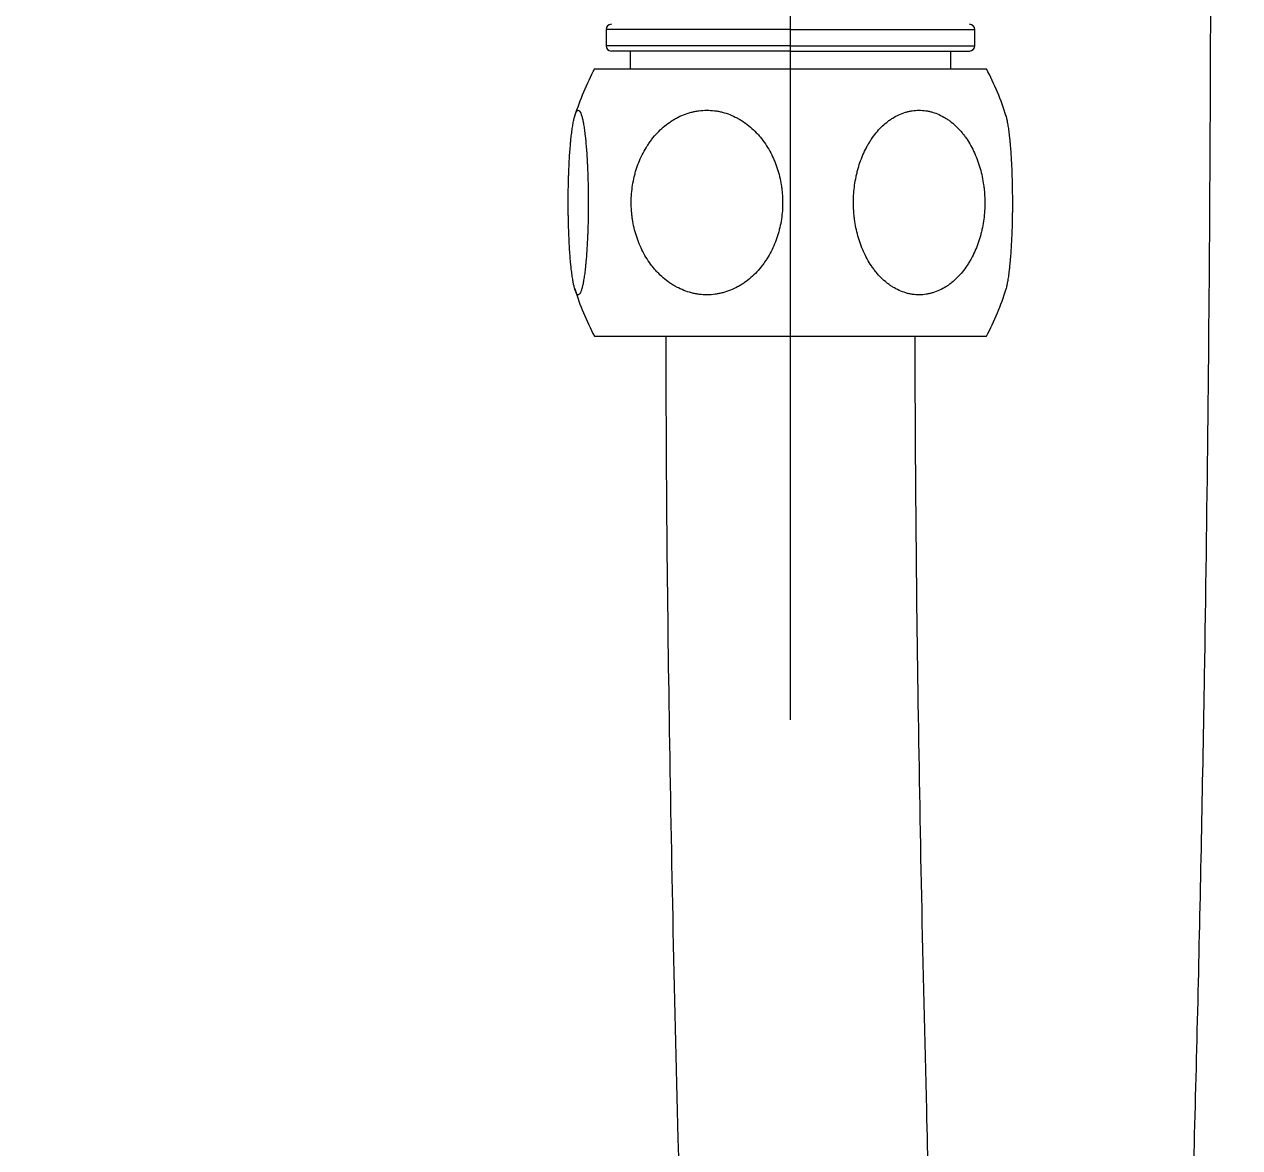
# Model space of a CAD drawing. Extents: x 19821 to 22981, y -91 to 2224.
# Drawn here: x 21832.7 to 21900.9, y 423.5 to 486.5 of the extents above; entities that cross this region are included whole.
import ezdxf

# ---------------------------------------------------------------- set-up
doc = ezdxf.new("R2010")
doc.units = 0
doc.header["$LTSCALE"] = 10
doc.header["$MEASUREMENT"] = 0
doc.header["$PDMODE"] = 3
doc.header["$PDSIZE"] = -10
doc.linetypes.add('CENTER2', pattern=[28.575, 19.05, -3.175, 3.175, -3.175])
doc.layers.get('0').update_dxf_attribs({"linetype": 'CONTINUOUS'})
doc.layers.get('DEFPOINTS').update_dxf_attribs({"linetype": 'CONTINUOUS'})
doc.layers.add('1', color=7, linetype='CONTINUOUS')
doc.layers.add('Cneter', color=1, linetype='CENTER2', lineweight=13)
doc.styles.add('Daelim Dimension', font='NanumGothic.ttf')
doc.dimstyles.new('DEFAULT', dxfattribs={"dimscale": 2, "dimtxt": 2, "dimasz": 2, "dimexe": 0, "dimexo": 2, "dimgap": 1, "dimtad": 1, "dimdec": 1, "dimzin": 9, "dimdsep": 46, "dimtxsty": 'Daelim Dimension', "dimcen": 0.5, "dimclrd": 5, "dimclre": 5, "dimclrt": 256, "dimadec": 1, "dimazin": 0, "dimtfac": 1, "dimtdec": 1, "dimtix": 1, "dimtmove": 0, "dimatfit": 3, "dimfxl": 1, "dimtolj": 1, "dimtzin": 1, "dimlwd": 9, "dimlwe": 9, "dimarcsym": 0})

# ---------------------------------------------------------------- blocks, each defined once
blk = doc.blocks.new('*D18')
at = {"color": 5, "lineweight": 9, "ltscale": 0.5, "transparency": 16777216}
for p, q in [((21836.723, 1429.779), (22153.24, 1429.779)), ((22151.24, 1421.779), (22151.24, 466.02)), ((21994.53, 458.02), (22153.24, 458.02))]:
    blk.add_line(p, q, dxfattribs=at)
at = {"color": 5, "ltscale": 0.5, "transparency": 16777216}
for points in [[(22149.907, 1421.779), (22152.573, 1421.779), (22151.24, 1429.779)], [(22149.907, 466.02), (22152.573, 466.02), (22151.24, 458.02)]]:
    blk.add_solid(points, dxfattribs=at)
at = {"layer": 'DEFPOINTS', "color": 0, "ltscale": 0.5, "transparency": 16777216}
for p in [(21832.723, 1429.779), (21990.53, 458.02), (22151.24, 458.02)]:
    blk.add_point(p, dxfattribs=at)
at = {"color": 7, "ltscale": 0.5, "transparency": 16777216, "insert": (22135.535, 943.9), "char_height": 20, "attachment_point": 5, "rotation": 90, "style": 'Daelim Dimension'}
blk.add_mtext('\\A1;(1140)', dxfattribs=at)

msp = doc.modelspace()

# ---------------------------------------------------------------- linework, layer by layer
at = {"layer": '1', "color": 7, "linetype": 'Continuous', "lineweight": 18}
for p, q in [((21865.373, 486.22), (21865.373, 485.32)), ((21886.073, 485.32), (21886.073, 486.22)), ((21875.723, 485.02), (21865.673, 485.02)), ((21866.723, 485.02), (21866.723, 484.02)), ((21875.723, 485.02), (21885.773, 485.02)), ((21884.723, 484.02), (21884.723, 485.02)), ((21864.723, 484.02), (21877.064, 484.02)), ((21877.064, 484.02), (21886.723, 484.02)), ((21864.723, 469.02), (21877.064, 469.02)), ((21877.064, 469.02), (21886.723, 469.02))]:
    msp.add_line(p, q, dxfattribs=at)
at = {"layer": '1', "color": 7, "linetype": 'Continuous', "lineweight": 13}
for p, q in [((21875.723, 486.22), (21865.373, 486.22)), ((21875.723, 486.22), (21886.073, 486.22)), ((21875.723, 485.32), (21865.373, 485.32)), ((21875.723, 485.32), (21886.073, 485.32))]:
    msp.add_line(p, q, dxfattribs=at)
at = {"layer": '1', "color": 7, "linetype": 'Continuous', "lineweight": 18}
for centre, radius, start, end in [((21865.673, 486.22), 0.3, 90, 180), ((21885.773, 486.22), 0.3, 0, 90), ((21865.673, 485.32), 0.3, 180, 270), ((21885.773, 485.32), 0.3, 270, 0), ((21878.938, 476.52), 16.072, 152.18335, 162.49817), ((21872.508, 476.52), 16.072, 17.49519, 27.81665), ((21878.938, 476.52), 16.072, 197.53639, 207.81665), ((21872.508, 476.52), 16.072, 332.18335, 342.4573)]:
    msp.add_arc(centre, radius, start, end, dxfattribs=at)
for points, knots in [([(21888.025, 779.952), (21888.238, 776.674), (21888.871, 766.862), (21889.908, 750.104), (21891.139, 729.096), (21892.387, 706.576), (21893.641, 682.796), (21894.898, 657.955), (21896.096, 632.352), (21897.183, 605.574), (21898.047, 579.459), (21898.685, 553.973), (21899.108, 529.283), (21899.322, 503.587), (21899.293, 476.977), (21899.026, 453.231), (21898.621, 432.733), (21898.167, 415.785), (21897.596, 399.297), (21896.921, 383.777), (21896.166, 369.722), (21895.365, 357.482), (21894.544, 347.062), (21893.721, 338.362), (21892.918, 331.244), (21892.151, 325.555), (21891.439, 321.11), (21890.809, 317.766), (21890.234, 315.091), (21889.642, 312.69), (21889.05, 310.635), (21888.371, 308.762), (21888.146, 308.254), (21888.188, 308.175), (21888.197, 308.169)], [0.4041142, 0.4041142, 0.4041142, 0.4041142, 0.4165351, 0.4412078, 0.4669387, 0.4944389, 0.5238962, 0.5535391, 0.584331, 0.615544, 0.6478333, 0.6746985, 0.7024416, 0.7310869, 0.7606885, 0.7912796, 0.8106884, 0.8300737, 0.8492597, 0.8679619, 0.8851419, 0.9006143, 0.9144439, 0.9267281, 0.9375794, 0.9471118, 0.9554287, 0.9626381, 0.9680855, 0.9748923, 0.9830338, 0.990006, 0.9987253, 1, 1, 1, 1]), ([(21891.093, 294.741), (21892.342, 294.758), (21894.542, 295.231), (21897.394, 297.194), (21899.544, 299.816), (21900.974, 302.588), (21901.905, 305.002), (21902.698, 307.439), (21903.347, 309.791), (21903.885, 312.006), (21904.45, 314.594), (21905.078, 317.85), (21905.834, 322.412), (21906.632, 328.121), (21907.464, 335.219), (21908.311, 343.851), (21909.156, 354.161), (21909.978, 366.257), (21910.758, 380.181), (21911.46, 395.64), (21912.059, 412.164), (21912.54, 429.215), (21912.975, 449.887), (21913.273, 473.877), (21913.332, 500.795), (21913.14, 526.801), (21912.734, 551.792), (21912.107, 577.589), (21911.251, 604.003), (21910.166, 631.064), (21908.966, 656.912), (21907.669, 682.633), (21906.341, 707.842), (21904.984, 732.245), (21903.643, 754.932), (21902.661, 770.587), (21902.13, 778.795), (21902.054, 779.952)], [0, 0, 0, 0, 0.0098692, 0.0185612, 0.0260259, 0.0349878, 0.0419891, 0.0482389, 0.0537814, 0.0586219, 0.0627631, 0.0698726, 0.0779196, 0.0871465, 0.0976336, 0.1094823, 0.1228, 0.1376865, 0.1542143, 0.1723311, 0.1910631, 0.2100056, 0.2289954, 0.2589947, 0.2880437, 0.3161446, 0.3433499, 0.3696884, 0.4013452, 0.4318616, 0.4619554, 0.4909507, 0.5220543, 0.5509332, 0.5778612, 0.6037331, 0.6079807, 0.6079807, 0.6079807, 0.6079807]), ([(21863.25, 476.546), (21863.25, 476.707), (21863.252, 477.026), (21863.259, 477.499), (21863.268, 477.81), (21863.275, 478.041), (21863.279, 478.157), (21863.283, 478.271), (21863.286, 478.348), (21863.288, 478.386), (21863.296, 478.575), (21863.311, 478.871), (21863.328, 479.154), (21863.347, 479.43), (21863.358, 479.565), (21863.374, 479.761), (21863.38, 479.826), (21863.389, 479.921), (21863.392, 479.953), (21863.398, 480.016), (21863.401, 480.047), (21863.417, 480.2), (21863.444, 480.434), (21863.472, 480.644), (21863.503, 480.841), (21863.518, 480.934), (21863.543, 481.063), (21863.551, 481.104), (21863.564, 481.164), (21863.569, 481.183), (21863.577, 481.221), (21863.582, 481.239), (21863.603, 481.328), (21863.621, 481.391), (21863.658, 481.5), (21863.676, 481.546), (21863.704, 481.602), (21863.714, 481.619), (21863.728, 481.64), (21863.733, 481.647), (21863.743, 481.659), (21863.748, 481.664), (21863.772, 481.689), (21863.792, 481.698), (21863.83, 481.699), (21863.85, 481.691), (21863.879, 481.664), (21863.888, 481.652), (21863.903, 481.632), (21863.908, 481.624), (21863.917, 481.608), (21863.922, 481.6), (21863.946, 481.554), (21863.965, 481.508), (21864.001, 481.4), (21864.019, 481.338), (21864.045, 481.232), (21864.054, 481.195), (21864.067, 481.136), (21864.071, 481.116), (21864.08, 481.075), (21864.084, 481.054), (21864.105, 480.946), (21864.12, 480.854), (21864.151, 480.656), (21864.166, 480.551), (21864.187, 480.384), (21864.197, 480.298), (21864.207, 480.209), (21864.213, 480.149), (21864.217, 480.118), (21864.232, 479.965), (21864.244, 479.838), (21864.267, 479.577), (21864.277, 479.442), (21864.296, 479.164), (21864.305, 479.022), (21864.315, 478.839), (21864.317, 478.802), (21864.321, 478.728), (21864.327, 478.617), (21864.332, 478.505), (21864.342, 478.279), (21864.347, 478.127), (21864.357, 477.819), (21864.361, 477.663), (21864.366, 477.427), (21864.369, 477.308), (21864.37, 477.188), (21864.371, 477.108), (21864.372, 477.068), (21864.374, 476.868), (21864.375, 476.707), (21864.375, 476.546)], [0, 0, 0, 0, 0.03125, 0.0625, 0.09375, 0.09375, 0.109375, 0.117188, 0.117188, 0.125, 0.125, 0.15625, 0.1875, 0.1875, 0.21875, 0.21875, 0.234375, 0.234375, 0.242188, 0.242188, 0.25, 0.25, 0.28125, 0.3125, 0.3125, 0.34375, 0.34375, 0.359375, 0.359375, 0.367188, 0.367188, 0.375, 0.375, 0.40625, 0.40625, 0.4375, 0.4375, 0.453125, 0.453125, 0.460938, 0.460938, 0.46875, 0.46875, 0.5, 0.5, 0.53125, 0.53125, 0.546875, 0.546875, 0.554688, 0.554688, 0.5625, 0.5625, 0.59375, 0.59375, 0.625, 0.625, 0.640625, 0.640625, 0.648438, 0.648438, 0.65625, 0.65625, 0.6875, 0.6875, 0.71875, 0.71875, 0.734375, 0.742188, 0.742188, 0.75, 0.75, 0.78125, 0.78125, 0.8125, 0.8125, 0.84375, 0.84375, 0.851563, 0.851563, 0.859375, 0.875, 0.875, 0.90625, 0.90625, 0.9375, 0.9375, 0.953125, 0.960938, 0.960938, 0.96875, 0.96875, 1, 1, 1, 1]), ([(21866.785, 476.546), (21866.786, 476.707), (21866.8, 477.026), (21866.856, 477.499), (21866.918, 477.81), (21866.973, 478.041), (21867.003, 478.157), (21867.037, 478.271), (21867.06, 478.348), (21867.072, 478.386), (21867.134, 478.575), (21867.244, 478.871), (21867.377, 479.154), (21867.521, 479.43), (21867.599, 479.565), (21867.724, 479.761), (21867.789, 479.858), (21867.857, 479.953), (21867.904, 480.016), (21867.927, 480.047), (21868.047, 480.2), (21868.247, 480.434), (21868.466, 480.644), (21868.694, 480.841), (21868.813, 480.934), (21868.998, 481.063), (21869.061, 481.104), (21869.158, 481.164), (21869.191, 481.183), (21869.256, 481.221), (21869.289, 481.239), (21869.454, 481.328), (21869.589, 481.391), (21869.864, 481.5), (21870.003, 481.546), (21870.217, 481.602), (21870.289, 481.619), (21870.398, 481.64), (21870.434, 481.647), (21870.507, 481.659), (21870.544, 481.664), (21870.728, 481.689), (21870.876, 481.698), (21871.169, 481.699), (21871.315, 481.691), (21871.534, 481.664), (21871.607, 481.652), (21871.716, 481.632), (21871.752, 481.624), (21871.825, 481.608), (21871.861, 481.6), (21872.042, 481.554), (21872.183, 481.508), (21872.46, 481.4), (21872.595, 481.338), (21872.793, 481.232), (21872.858, 481.195), (21872.955, 481.136), (21872.987, 481.116), (21873.051, 481.075), (21873.083, 481.054), (21873.239, 480.946), (21873.359, 480.854), (21873.59, 480.656), (21873.7, 480.551), (21873.859, 480.384), (21873.937, 480.298), (21874.012, 480.209), (21874.061, 480.149), (21874.085, 480.118), (21874.205, 479.965), (21874.295, 479.838), (21874.463, 479.577), (21874.62, 479.307), (21874.754, 479.022), (21874.831, 478.839), (21874.846, 478.802), (21874.876, 478.728), (21874.918, 478.617), (21874.958, 478.505), (21875.032, 478.279), (21875.118, 477.974), (21875.18, 477.663), (21875.218, 477.427), (21875.235, 477.308), (21875.248, 477.188), (21875.256, 477.108), (21875.26, 477.068), (21875.276, 476.868), (21875.283, 476.707), (21875.283, 476.546)], [0, 0, 0, 0, 0.03125, 0.0625, 0.09375, 0.09375, 0.109375, 0.117187, 0.117187, 0.125, 0.125, 0.15625, 0.1875, 0.1875, 0.21875, 0.21875, 0.234375, 0.242187, 0.242187, 0.25, 0.25, 0.28125, 0.3125, 0.3125, 0.34375, 0.34375, 0.359375, 0.359375, 0.367187, 0.367187, 0.375, 0.375, 0.40625, 0.40625, 0.4375, 0.4375, 0.453125, 0.453125, 0.460937, 0.460937, 0.46875, 0.46875, 0.5, 0.5, 0.53125, 0.53125, 0.546875, 0.546875, 0.554687, 0.554687, 0.5625, 0.5625, 0.59375, 0.59375, 0.625, 0.625, 0.640625, 0.640625, 0.648437, 0.648437, 0.65625, 0.65625, 0.6875, 0.6875, 0.71875, 0.71875, 0.734375, 0.742187, 0.742187, 0.75, 0.75, 0.78125, 0.78125, 0.8125, 0.84375, 0.84375, 0.851563, 0.851563, 0.859375, 0.875, 0.875, 0.90625, 0.9375, 0.9375, 0.953125, 0.960938, 0.960938, 0.96875, 0.96875, 1, 1, 1, 1]), ([(21879.258, 476.546), (21879.259, 476.707), (21879.271, 477.026), (21879.32, 477.499), (21879.373, 477.81), (21879.422, 478.041), (21879.448, 478.157), (21879.477, 478.271), (21879.497, 478.348), (21879.507, 478.386), (21879.561, 478.575), (21879.656, 478.871), (21879.772, 479.154), (21879.897, 479.43), (21879.964, 479.565), (21880.073, 479.761), (21880.129, 479.858), (21880.189, 479.953), (21880.229, 480.016), (21880.249, 480.047), (21880.353, 480.2), (21880.527, 480.434), (21880.716, 480.644), (21880.914, 480.841), (21881.017, 480.934), (21881.178, 481.063), (21881.233, 481.104), (21881.317, 481.164), (21881.345, 481.183), (21881.402, 481.221), (21881.431, 481.239), (21881.574, 481.328), (21881.691, 481.391), (21881.929, 481.5), (21882.05, 481.546), (21882.236, 481.602), (21882.298, 481.619), (21882.392, 481.64), (21882.424, 481.647), (21882.488, 481.659), (21882.519, 481.664), (21882.68, 481.689), (21882.807, 481.698), (21883.062, 481.699), (21883.189, 481.691), (21883.378, 481.664), (21883.442, 481.652), (21883.536, 481.632), (21883.568, 481.624), (21883.631, 481.608), (21883.662, 481.6), (21883.819, 481.554), (21883.942, 481.508), (21884.182, 481.4), (21884.299, 481.338), (21884.471, 481.232), (21884.527, 481.195), (21884.611, 481.136), (21884.639, 481.116), (21884.695, 481.075), (21884.722, 481.054), (21884.858, 480.946), (21884.962, 480.854), (21885.162, 480.656), (21885.258, 480.551), (21885.396, 480.384), (21885.463, 480.298), (21885.528, 480.209), (21885.571, 480.149), (21885.592, 480.118), (21885.696, 479.965), (21885.774, 479.838), (21885.92, 479.577), (21886.056, 479.307), (21886.172, 479.022), (21886.239, 478.839), (21886.252, 478.802), (21886.278, 478.728), (21886.315, 478.617), (21886.349, 478.505), (21886.413, 478.279), (21886.488, 477.974), (21886.542, 477.663), (21886.575, 477.427), (21886.589, 477.308), (21886.601, 477.188), (21886.608, 477.108), (21886.611, 477.068), (21886.625, 476.868), (21886.631, 476.707), (21886.631, 476.546)], [0, 0, 0, 0, 0.03125, 0.0625, 0.09375, 0.09375, 0.109375, 0.117188, 0.117188, 0.125, 0.125, 0.15625, 0.1875, 0.1875, 0.21875, 0.21875, 0.234375, 0.242188, 0.242188, 0.25, 0.25, 0.28125, 0.3125, 0.3125, 0.34375, 0.34375, 0.359375, 0.359375, 0.367188, 0.367188, 0.375, 0.375, 0.40625, 0.40625, 0.4375, 0.4375, 0.453125, 0.453125, 0.460938, 0.460938, 0.46875, 0.46875, 0.5, 0.5, 0.53125, 0.53125, 0.546875, 0.546875, 0.554688, 0.554688, 0.5625, 0.5625, 0.59375, 0.59375, 0.625, 0.625, 0.640625, 0.640625, 0.648438, 0.648438, 0.65625, 0.65625, 0.6875, 0.6875, 0.71875, 0.71875, 0.734375, 0.742188, 0.742188, 0.75, 0.75, 0.78125, 0.78125, 0.8125, 0.84375, 0.84375, 0.851563, 0.851563, 0.859375, 0.875, 0.875, 0.90625, 0.9375, 0.9375, 0.953125, 0.960938, 0.960938, 0.96875, 0.96875, 1, 1, 1, 1]), ([(21888.196, 476.546), (21888.196, 476.707), (21888.194, 477.026), (21888.187, 477.499), (21888.179, 477.81), (21888.171, 478.041), (21888.167, 478.157), (21888.163, 478.271), (21888.16, 478.348), (21888.158, 478.386), (21888.15, 478.575), (21888.135, 478.871), (21888.118, 479.154), (21888.099, 479.43), (21888.089, 479.565), (21888.072, 479.761), (21888.066, 479.826), (21888.057, 479.921), (21888.054, 479.953), (21888.048, 480.016), (21888.045, 480.047), (21888.029, 480.2), (21888.003, 480.434), (21887.974, 480.644), (21887.944, 480.841), (21887.928, 480.934), (21887.903, 481.063), (21887.895, 481.104), (21887.882, 481.164), (21887.878, 481.183), (21887.869, 481.221), (21887.865, 481.239), (21887.846, 481.315), (21887.832, 481.368), (21887.817, 481.415)], [0, 0, 0, 0, 0.078027, 0.156055, 0.234082, 0.234082, 0.273096, 0.292603, 0.292603, 0.31211, 0.31211, 0.390137, 0.468165, 0.468165, 0.546192, 0.546192, 0.585206, 0.585206, 0.604713, 0.604713, 0.62422, 0.62422, 0.702247, 0.780275, 0.780275, 0.858302, 0.858302, 0.897316, 0.897316, 0.916823, 0.916823, 0.93633, 0.93633, 1, 1, 1, 1]), ([(21864.375, 476.546), (21864.375, 476.384), (21864.374, 476.223), (21864.371, 475.903), (21864.367, 475.585), (21864.359, 475.272), (21864.352, 475.039), (21864.348, 474.922), (21864.343, 474.807), (21864.34, 474.73), (21864.339, 474.691), (21864.331, 474.5), (21864.316, 474.201), (21864.299, 473.915), (21864.28, 473.637), (21864.269, 473.501), (21864.253, 473.302), (21864.247, 473.237), (21864.238, 473.14), (21864.235, 473.108), (21864.229, 473.045), (21864.226, 473.014), (21864.21, 472.858), (21864.184, 472.622), (21864.155, 472.41), (21864.124, 472.21), (21864.108, 472.117), (21864.084, 471.986), (21864.075, 471.944), (21864.062, 471.883), (21864.058, 471.864), (21864.049, 471.826), (21864.045, 471.807), (21864.023, 471.717), (21864.005, 471.653), (21863.969, 471.543), (21863.95, 471.496), (21863.922, 471.439), (21863.912, 471.423), (21863.897, 471.401), (21863.893, 471.394), (21863.883, 471.382), (21863.878, 471.376), (21863.853, 471.352), (21863.834, 471.342), (21863.795, 471.341), (21863.775, 471.35), (21863.746, 471.377), (21863.736, 471.389), (21863.722, 471.41), (21863.717, 471.417), (21863.707, 471.433), (21863.702, 471.442), (21863.678, 471.489), (21863.66, 471.535), (21863.623, 471.644), (21863.605, 471.707), (21863.578, 471.814), (21863.57, 471.852), (21863.557, 471.911), (21863.552, 471.932), (21863.544, 471.973), (21863.54, 471.995), (21863.519, 472.103), (21863.503, 472.197), (21863.472, 472.397), (21863.458, 472.504), (21863.437, 472.672), (21863.43, 472.73), (21863.42, 472.819), (21863.416, 472.849), (21863.41, 472.91), (21863.407, 472.941), (21863.391, 473.096), (21863.379, 473.224), (21863.357, 473.488), (21863.346, 473.624), (21863.327, 473.905), (21863.318, 474.049), (21863.302, 474.345), (21863.295, 474.495), (21863.282, 474.798), (21863.271, 475.105), (21863.263, 475.42), (21863.258, 475.658), (21863.256, 475.738), (21863.255, 475.858), (21863.254, 475.899), (21863.253, 475.979), (21863.253, 476.02), (21863.251, 476.222), (21863.25, 476.383), (21863.25, 476.546)], [0, 0, 0, 0, 0.03125, 0.03125, 0.0625, 0.09375, 0.09375, 0.109375, 0.117187, 0.117187, 0.125, 0.125, 0.15625, 0.1875, 0.1875, 0.21875, 0.21875, 0.234375, 0.234375, 0.242187, 0.242187, 0.25, 0.25, 0.28125, 0.3125, 0.3125, 0.34375, 0.34375, 0.359375, 0.359375, 0.367187, 0.367187, 0.375, 0.375, 0.40625, 0.40625, 0.4375, 0.4375, 0.453125, 0.453125, 0.460937, 0.460937, 0.46875, 0.46875, 0.5, 0.5, 0.53125, 0.53125, 0.546875, 0.546875, 0.554687, 0.554687, 0.5625, 0.5625, 0.59375, 0.59375, 0.625, 0.625, 0.640625, 0.640625, 0.648437, 0.648437, 0.65625, 0.65625, 0.6875, 0.6875, 0.71875, 0.71875, 0.734375, 0.734375, 0.742187, 0.742187, 0.75, 0.75, 0.78125, 0.78125, 0.8125, 0.8125, 0.84375, 0.84375, 0.875, 0.875, 0.90625, 0.9375, 0.9375, 0.953125, 0.953125, 0.960938, 0.960938, 0.96875, 0.96875, 1, 1, 1, 1]), ([(21875.283, 476.546), (21875.284, 476.384), (21875.273, 476.062), (21875.219, 475.585), (21875.16, 475.272), (21875.105, 475.039), (21875.076, 474.922), (21875.043, 474.807), (21875.02, 474.73), (21875.008, 474.691), (21874.947, 474.5), (21874.838, 474.201), (21874.706, 473.915), (21874.563, 473.637), (21874.485, 473.501), (21874.36, 473.302), (21874.295, 473.204), (21874.226, 473.108), (21874.18, 473.045), (21874.156, 473.014), (21874.037, 472.858), (21873.837, 472.622), (21873.618, 472.41), (21873.389, 472.21), (21873.269, 472.117), (21873.083, 471.986), (21873.019, 471.944), (21872.922, 471.883), (21872.889, 471.864), (21872.823, 471.826), (21872.79, 471.807), (21872.624, 471.717), (21872.489, 471.653), (21872.213, 471.543), (21872.072, 471.496), (21871.857, 471.439), (21871.785, 471.423), (21871.675, 471.401), (21871.639, 471.394), (21871.565, 471.382), (21871.528, 471.376), (21871.342, 471.352), (21871.195, 471.342), (21870.899, 471.341), (21870.752, 471.35), (21870.532, 471.377), (21870.458, 471.389), (21870.349, 471.41), (21870.312, 471.417), (21870.239, 471.433), (21870.202, 471.442), (21870.021, 471.489), (21869.878, 471.535), (21869.6, 471.644), (21869.464, 471.707), (21869.265, 471.814), (21869.199, 471.852), (21869.102, 471.911), (21869.07, 471.932), (21869.006, 471.973), (21868.974, 471.995), (21868.817, 472.103), (21868.696, 472.197), (21868.465, 472.397), (21868.354, 472.504), (21868.195, 472.672), (21868.143, 472.73), (21868.067, 472.819), (21868.042, 472.849), (21867.993, 472.91), (21867.968, 472.941), (21867.849, 473.096), (21867.759, 473.224), (21867.591, 473.488), (21867.513, 473.624), (21867.368, 473.905), (21867.301, 474.049), (21867.178, 474.345), (21867.124, 474.495), (21867.026, 474.798), (21866.942, 475.105), (21866.881, 475.42), (21866.844, 475.658), (21866.834, 475.738), (21866.82, 475.858), (21866.816, 475.899), (21866.809, 475.979), (21866.792, 476.181), (21866.785, 476.383), (21866.785, 476.546)], [0, 0, 0, 0, 0.03125, 0.0625, 0.09375, 0.09375, 0.109375, 0.117188, 0.117188, 0.125, 0.125, 0.15625, 0.1875, 0.1875, 0.21875, 0.21875, 0.234375, 0.242188, 0.242188, 0.25, 0.25, 0.28125, 0.3125, 0.3125, 0.34375, 0.34375, 0.359375, 0.359375, 0.367188, 0.367188, 0.375, 0.375, 0.40625, 0.40625, 0.4375, 0.4375, 0.453125, 0.453125, 0.460938, 0.460938, 0.46875, 0.46875, 0.5, 0.5, 0.53125, 0.53125, 0.546875, 0.546875, 0.554688, 0.554688, 0.5625, 0.5625, 0.59375, 0.59375, 0.625, 0.625, 0.640625, 0.640625, 0.648438, 0.648438, 0.65625, 0.65625, 0.6875, 0.6875, 0.71875, 0.71875, 0.734375, 0.734375, 0.742188, 0.742188, 0.75, 0.75, 0.78125, 0.78125, 0.8125, 0.8125, 0.84375, 0.84375, 0.875, 0.875, 0.90625, 0.9375, 0.9375, 0.953125, 0.953125, 0.960937, 0.960937, 0.96875, 1, 1, 1, 1]), ([(21886.631, 476.546), (21886.632, 476.384), (21886.622, 476.062), (21886.576, 475.585), (21886.524, 475.272), (21886.477, 475.039), (21886.451, 474.922), (21886.423, 474.807), (21886.403, 474.73), (21886.393, 474.691), (21886.34, 474.5), (21886.245, 474.201), (21886.131, 473.915), (21886.006, 473.637), (21885.939, 473.501), (21885.83, 473.302), (21885.774, 473.204), (21885.714, 473.108), (21885.674, 473.045), (21885.654, 473.014), (21885.55, 472.858), (21885.376, 472.622), (21885.186, 472.41), (21884.988, 472.21), (21884.884, 472.117), (21884.722, 471.986), (21884.667, 471.944), (21884.583, 471.883), (21884.554, 471.864), (21884.497, 471.826), (21884.468, 471.807), (21884.325, 471.717), (21884.207, 471.653), (21883.968, 471.543), (21883.846, 471.496), (21883.659, 471.439), (21883.596, 471.423), (21883.501, 471.401), (21883.469, 471.394), (21883.405, 471.382), (21883.373, 471.376), (21883.212, 471.352), (21883.084, 471.342), (21882.828, 471.341), (21882.7, 471.35), (21882.509, 471.377), (21882.445, 471.389), (21882.35, 471.41), (21882.318, 471.417), (21882.255, 471.433), (21882.223, 471.442), (21882.065, 471.489), (21881.942, 471.535), (21881.701, 471.644), (21881.583, 471.707), (21881.41, 471.814), (21881.353, 471.852), (21881.268, 471.911), (21881.24, 471.932), (21881.185, 471.973), (21881.157, 471.995), (21881.021, 472.103), (21880.916, 472.197), (21880.716, 472.397), (21880.62, 472.504), (21880.482, 472.672), (21880.437, 472.73), (21880.371, 472.819), (21880.349, 472.849), (21880.306, 472.91), (21880.285, 472.941), (21880.181, 473.096), (21880.103, 473.224), (21879.957, 473.488), (21879.89, 473.624), (21879.764, 473.905), (21879.706, 474.049), (21879.599, 474.345), (21879.552, 474.495), (21879.468, 474.798), (21879.394, 475.105), (21879.341, 475.42), (21879.31, 475.658), (21879.3, 475.738), (21879.289, 475.858), (21879.285, 475.899), (21879.279, 475.979), (21879.264, 476.181), (21879.258, 476.383), (21879.258, 476.546)], [0, 0, 0, 0, 0.03125, 0.0625, 0.09375, 0.09375, 0.109375, 0.117188, 0.117188, 0.125, 0.125, 0.15625, 0.1875, 0.1875, 0.21875, 0.21875, 0.234375, 0.242187, 0.242187, 0.25, 0.25, 0.28125, 0.3125, 0.3125, 0.34375, 0.34375, 0.359375, 0.359375, 0.367187, 0.367187, 0.375, 0.375, 0.40625, 0.40625, 0.4375, 0.4375, 0.453125, 0.453125, 0.460937, 0.460937, 0.46875, 0.46875, 0.5, 0.5, 0.53125, 0.53125, 0.546875, 0.546875, 0.554688, 0.554688, 0.5625, 0.5625, 0.59375, 0.59375, 0.625, 0.625, 0.640625, 0.640625, 0.648438, 0.648438, 0.65625, 0.65625, 0.6875, 0.6875, 0.71875, 0.71875, 0.734375, 0.734375, 0.742187, 0.742187, 0.75, 0.75, 0.78125, 0.78125, 0.8125, 0.8125, 0.84375, 0.84375, 0.875, 0.875, 0.90625, 0.9375, 0.9375, 0.953125, 0.953125, 0.960938, 0.960938, 0.96875, 1, 1, 1, 1]), ([(21887.817, 471.625), (21887.831, 471.671), (21887.845, 471.722), (21887.868, 471.814), (21887.877, 471.852), (21887.89, 471.911), (21887.894, 471.932), (21887.902, 471.973), (21887.906, 471.995), (21887.927, 472.103), (21887.943, 472.197), (21887.974, 472.397), (21887.989, 472.504), (21888.01, 472.672), (21888.016, 472.73), (21888.027, 472.819), (21888.03, 472.849), (21888.036, 472.91), (21888.04, 472.941), (21888.055, 473.096), (21888.067, 473.224), (21888.09, 473.488), (21888.1, 473.624), (21888.119, 473.905), (21888.128, 474.049), (21888.144, 474.345), (21888.151, 474.495), (21888.164, 474.798), (21888.176, 475.105), (21888.184, 475.42), (21888.188, 475.658), (21888.19, 475.738), (21888.192, 475.858), (21888.192, 475.899), (21888.193, 475.979), (21888.194, 476.02), (21888.196, 476.222), (21888.196, 476.383), (21888.196, 476.546)], [0, 0, 0, 0, 0.061767, 0.061767, 0.10086, 0.10086, 0.120407, 0.120407, 0.139953, 0.139953, 0.218139, 0.218139, 0.296325, 0.296325, 0.335418, 0.335418, 0.354965, 0.354965, 0.374511, 0.374511, 0.452697, 0.452697, 0.530884, 0.530884, 0.60907, 0.60907, 0.687256, 0.687256, 0.765442, 0.843628, 0.843628, 0.882721, 0.882721, 0.902267, 0.902267, 0.921814, 0.921814, 1, 1, 1, 1]), ([(21868.723, 469.02), (21868.728, 465.821), (21868.758, 458.928), (21868.891, 448.043), (21869.105, 436.219), (21869.432, 422.533), (21869.895, 407.499), (21870.518, 391.677), (21871.241, 376.909), (21872.044, 363.535), (21872.905, 351.745), (21873.799, 341.615), (21874.703, 333.12), (21875.594, 326.188), (21876.49, 320.38), (21877.357, 315.707), (21878.164, 312.067), (21878.867, 309.324), (21879.643, 306.689), (21880.606, 303.99), (21881.822, 301.35), (21883.222, 299.076), (21885.135, 296.924), (21887.622, 295.222), (21889.934, 294.801), (21891.093, 294.741)], [0, 0, 0, 0, 0.040452, 0.087313, 0.138338, 0.191645, 0.263664, 0.334292, 0.401627, 0.464477, 0.5222, 0.574558, 0.62158, 0.663434, 0.700281, 0.737986, 0.768634, 0.792252, 0.815888, 0.844886, 0.873285, 0.903622, 0.931597, 0.968765, 1, 1, 1, 1]), ([(21891.012, 318.897), (21890.913, 319.392), (21890.565, 321.191), (21889.949, 324.761), (21889.159, 330.187), (21888.332, 337.006), (21887.49, 345.346), (21886.654, 355.28), (21885.848, 366.816), (21885.094, 379.873), (21884.414, 394.251), (21883.828, 409.615), (21883.391, 424.18), (21883.083, 437.41), (21882.882, 448.819), (21882.754, 459.306), (21882.726, 465.943), (21882.723, 469.02)], [0, 0, 0, 0, 0.017154, 0.060661, 0.110531, 0.167046, 0.230518, 0.301161, 0.37897, 0.463568, 0.554025, 0.648677, 0.744948, 0.816052, 0.884003, 0.946319, 1, 1, 1, 1])]:
    msp.add_open_spline(points, degree=3, knots=knots, dxfattribs=at)
at = {"layer": 'Cneter', "lineweight": 5, "ltscale": 0.5}
msp.add_line((21875.723, 447.502), (21875.723, 508.873), dxfattribs=at)

# ---------------------------------------------------------------- dimensions: what is measured, and where the dimension line sits
at = {"color": 5, "ltscale": 0.5}
dim = msp.add_linear_dim(base=(22151.24, 458.02), p1=(21832.723, 1429.779), p2=(21990.53, 458.02), angle=90, text='(1140)', dimstyle='DEFAULT', override={"dimtxt": 10, "dimasz": 4, "dimexe": 1, "dimdec": 0, "dimclrt": 7}, dxfattribs=at)
dim.commit()
dim.dimension.update_dxf_attribs({"geometry": '*D18', "text_midpoint": (22135.535, 943.9)})

doc.saveas('drawing.dxf')
